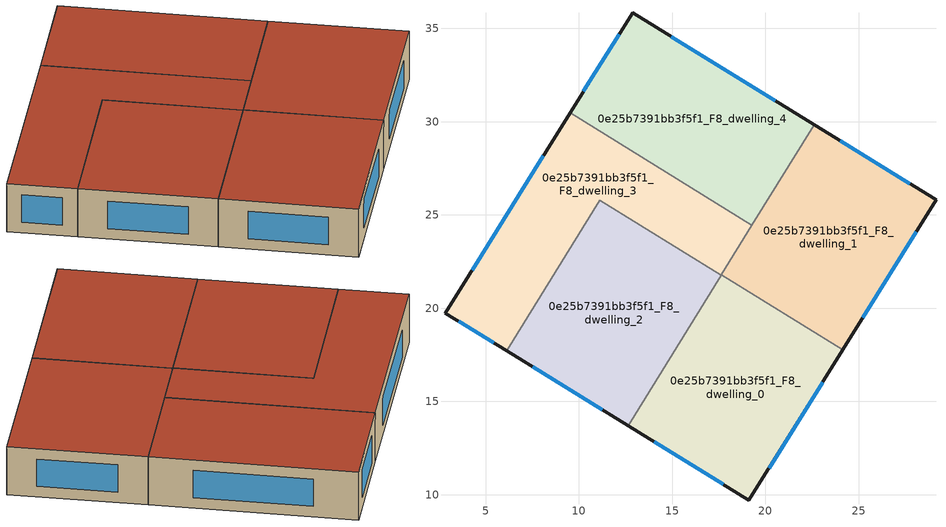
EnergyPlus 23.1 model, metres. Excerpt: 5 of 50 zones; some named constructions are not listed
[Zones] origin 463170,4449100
0e25b7391bb3f5f1_F8_dwelling_0
 floor to 0e25b7391bb3f5f1_F7_dwelling_0 (EU_floor_Construction): 24.15,17.76 19.12,9.69 12.64,13.69 17.63,21.78 z24
 wall outside (EU_wall_Construction): 12.64,13.69 19.12,9.69 24.15,17.76 z24:27
 wall to 0e25b7391bb3f5f1_F8_dwelling_1 (EU_wall_Construction): 24.15,17.76 17.63,21.78 z24:27
 wall to 0e25b7391bb3f5f1_F8_dwelling_2 (EU_wall_Construction): 17.62,21.77 12.64,13.69 z24:27
 wall to 0e25b7391bb3f5f1_F8_dwelling_3 (EU_wall_Construction): 17.63,21.78 17.62,21.77 z24:27
 window (EU_Window_Construction): 20.2,11.42 23.07,16.03 / 14.02,12.83 17.73,10.54 z24.64:26.36
 roof outside (EU_roof_Construction): 19.12,9.69 24.15,17.76 17.63,21.78 12.64,13.69 z27
0e25b7391bb3f5f1_F8_dwelling_1
 floor to 0e25b7391bb3f5f1_F7_dwelling_1 (EU_floor_Construction): 29.15,25.81 24.15,17.76 17.63,21.78 22.61,29.84 z24
 wall outside (EU_wall_Construction): 24.15,17.76 29.15,25.81 22.61,29.84 z24:27
 wall to 0e25b7391bb3f5f1_F8_dwelling_4 (EU_wall_Construction): 22.61,29.84 19.28,24.45 z24:27
 wall to 0e25b7391bb3f5f1_F8_dwelling_3 (EU_wall_Construction): 19.28,24.45 17.63,21.78 z24:27
 window (EU_Window_Construction): 25.22,19.49 28.08,24.09 / 27.75,26.67 24.01,28.98 z24.64:26.36
 roof outside (EU_roof_Construction): 24.15,17.76 29.15,25.81 22.61,29.84 17.63,21.78 z27
0e25b7391bb3f5f1_F8_dwelling_2
 floor to 0e25b7391bb3f5f1_F7_dwelling_2 (EU_floor_Construction): 17.62,21.77 12.64,13.69 6.12,17.71 11.11,25.79 z24
 wall outside (EU_wall_Construction): 6.12,17.71 12.64,13.69 z24:27
 wall to 0e25b7391bb3f5f1_F8_dwelling_3 (EU_wall_Construction): 17.62,21.77 11.11,25.79 6.12,17.71 z24:27
 window (EU_Window_Construction): 7.52,16.85 11.24,14.55 z24.64:26.36
 roof outside (EU_roof_Construction): 12.64,13.69 17.62,21.77 11.11,25.79 6.12,17.71 z27
0e25b7391bb3f5f1_F8_dwelling_3
 floor to 0e25b7391bb3f5f1_F7_dwelling_3 (EU_floor_Construction): 19.28,24.45 17.62,21.77 11.11,25.79 6.12,17.71 2.84,19.73 9.52,30.47 z24
 wall outside (EU_wall_Construction): 9.52,30.47 2.84,19.73 6.12,17.71 z24:27
 wall to 0e25b7391bb3f5f1_F8_dwelling_4 (EU_wall_Construction): 19.28,24.45 9.52,30.47 z24:27
 window (EU_Window_Construction): 3.54,19.3 5.42,18.14 / 8.09,28.17 4.27,22.03 z24.64:26.36
 roof outside (EU_roof_Construction): 17.62,21.77 19.28,24.45 9.52,30.47 2.84,19.73 6.12,17.71 11.11,25.79 z27
0e25b7391bb3f5f1_F8_dwelling_4
 floor to 0e25b7391bb3f5f1_F7_dwelling_4 (EU_floor_Construction): 22.61,29.84 19.28,24.45 9.52,30.47 12.87,35.86 z24
 wall outside (EU_wall_Construction): 22.61,29.84 12.87,35.86 9.52,30.47 z24:27
 window (EU_Window_Construction): 12.15,34.7 10.24,31.62 / 20.52,31.13 14.96,34.57 z24.64:26.36
 roof outside (EU_roof_Construction): 19.28,24.45 22.61,29.84 12.87,35.86 9.52,30.47 z27
[SCHEDULE:FILE] Column Number=1; Rows to Skip at Top=0; Number of Hours of Data=8760; Column Separator=Comma; Interpolate to Timestep=No; Minutes per Item=60; Adjust Schedule for Daylight Savings=Yes
Name | File
EU_Step8_GainSchedule_0e25b7391bb3f5f1_F0_dwelling_3_f000 | ../../schedules/0e25b7391bb3f5f1/0e25b7391bb3f5f1_F0_dwelling_3_f000_gain.csv
EU_Step8_GainSchedule_0e25b7391bb3f5f1_F0_dwelling_4_f000 | ../../schedules/0e25b7391bb3f5f1/0e25b7391bb3f5f1_F0_dwelling_4_f000_gain.csv
EU_Step8_GainSchedule_0e25b7391bb3f5f1_F0_dwelling_5_f000 | ../../schedules/0e25b7391bb3f5f1/0e25b7391bb3f5f1_F0_dwelling_5_f000_gain.csv
EU_Step8_GainSchedule_0e25b7391bb3f5f1_F1_dwelling_0_f000 | ../../schedules/0e25b7391bb3f5f1/0e25b7391bb3f5f1_F1_dwelling_0_f000_gain.csv
EU_Step8_GainSchedule_0e25b7391bb3f5f1_F1_dwelling_1_f000 | ../../schedules/0e25b7391bb3f5f1/0e25b7391bb3f5f1_F1_dwelling_1_f000_gain.csv
EU_Step8_GainSchedule_0e25b7391bb3f5f1_F1_dwelling_2_f000 | ../../schedules/0e25b7391bb3f5f1/0e25b7391bb3f5f1_F1_dwelling_2_f000_gain.csv
EU_Step8_GainSchedule_0e25b7391bb3f5f1_F1_dwelling_3_f000 | ../../schedules/0e25b7391bb3f5f1/0e25b7391bb3f5f1_F1_dwelling_3_f000_gain.csv
EU_Step8_GainSchedule_0e25b7391bb3f5f1_F1_dwelling_4_f000 | ../../schedules/0e25b7391bb3f5f1/0e25b7391bb3f5f1_F1_dwelling_4_f000_gain.csv
EU_Step8_GainSchedule_0e25b7391bb3f5f1_F1_dwelling_5_f000 | ../../schedules/0e25b7391bb3f5f1/0e25b7391bb3f5f1_F1_dwelling_5_f000_gain.csv
EU_Step8_GainSchedule_0e25b7391bb3f5f1_F2_dwelling_0_f000 | ../../schedules/0e25b7391bb3f5f1/0e25b7391bb3f5f1_F2_dwelling_0_f000_gain.csv
EU_Step8_GainSchedule_0e25b7391bb3f5f1_F2_dwelling_1_f000 | ../../schedules/0e25b7391bb3f5f1/0e25b7391bb3f5f1_F2_dwelling_1_f000_gain.csv
EU_Step8_GainSchedule_0e25b7391bb3f5f1_F2_dwelling_2_f000 | ../../schedules/0e25b7391bb3f5f1/0e25b7391bb3f5f1_F2_dwelling_2_f000_gain.csv
EU_Step8_GainSchedule_0e25b7391bb3f5f1_F2_dwelling_3_f000 | ../../schedules/0e25b7391bb3f5f1/0e25b7391bb3f5f1_F2_dwelling_3_f000_gain.csv
EU_Step8_GainSchedule_0e25b7391bb3f5f1_F2_dwelling_4_f000 | ../../schedules/0e25b7391bb3f5f1/0e25b7391bb3f5f1_F2_dwelling_4_f000_gain.csv
EU_Step8_GainSchedule_0e25b7391bb3f5f1_F2_dwelling_5_f000 | ../../schedules/0e25b7391bb3f5f1/0e25b7391bb3f5f1_F2_dwelling_5_f000_gain.csv
EU_Step8_GainSchedule_0e25b7391bb3f5f1_F3_dwelling_0_f000 | ../../schedules/0e25b7391bb3f5f1/0e25b7391bb3f5f1_F3_dwelling_0_f000_gain.csv
EU_Step8_GainSchedule_0e25b7391bb3f5f1_F3_dwelling_1_f000 | ../../schedules/0e25b7391bb3f5f1/0e25b7391bb3f5f1_F3_dwelling_1_f000_gain.csv
EU_Step8_GainSchedule_0e25b7391bb3f5f1_F3_dwelling_2_f000 | ../../schedules/0e25b7391bb3f5f1/0e25b7391bb3f5f1_F3_dwelling_2_f000_gain.csv
EU_Step8_GainSchedule_0e25b7391bb3f5f1_F3_dwelling_3_f000 | ../../schedules/0e25b7391bb3f5f1/0e25b7391bb3f5f1_F3_dwelling_3_f000_gain.csv
EU_Step8_GainSchedule_0e25b7391bb3f5f1_F3_dwelling_4_f000 | ../../schedules/0e25b7391bb3f5f1/0e25b7391bb3f5f1_F3_dwelling_4_f000_gain.csv
EU_Step8_GainSchedule_0e25b7391bb3f5f1_F3_dwelling_5_f000 | ../../schedules/0e25b7391bb3f5f1/0e25b7391bb3f5f1_F3_dwelling_5_f000_gain.csv
EU_Step8_GainSchedule_0e25b7391bb3f5f1_F4_dwelling_0_f000 | ../../schedules/0e25b7391bb3f5f1/0e25b7391bb3f5f1_F4_dwelling_0_f000_gain.csv
EU_Step8_GainSchedule_0e25b7391bb3f5f1_F4_dwelling_1_f000 | ../../schedules/0e25b7391bb3f5f1/0e25b7391bb3f5f1_F4_dwelling_1_f000_gain.csv
EU_Step8_GainSchedule_0e25b7391bb3f5f1_F4_dwelling_2_f000 | ../../schedules/0e25b7391bb3f5f1/0e25b7391bb3f5f1_F4_dwelling_2_f000_gain.csv
EU_Step8_GainSchedule_0e25b7391bb3f5f1_F4_dwelling_3_f000 | ../../schedules/0e25b7391bb3f5f1/0e25b7391bb3f5f1_F4_dwelling_3_f000_gain.csv
EU_Step8_GainSchedule_0e25b7391bb3f5f1_F4_dwelling_4_f000 | ../../schedules/0e25b7391bb3f5f1/0e25b7391bb3f5f1_F4_dwelling_4_f000_gain.csv
EU_Step8_GainSchedule_0e25b7391bb3f5f1_F4_dwelling_5_f000 | ../../schedules/0e25b7391bb3f5f1/0e25b7391bb3f5f1_F4_dwelling_5_f000_gain.csv
EU_Step8_GainSchedule_0e25b7391bb3f5f1_F5_dwelling_0_f000 | ../../schedules/0e25b7391bb3f5f1/0e25b7391bb3f5f1_F5_dwelling_0_f000_gain.csv
EU_Step8_GainSchedule_0e25b7391bb3f5f1_F5_dwelling_1_f000 | ../../schedules/0e25b7391bb3f5f1/0e25b7391bb3f5f1_F5_dwelling_1_f000_gain.csv
EU_Step8_GainSchedule_0e25b7391bb3f5f1_F5_dwelling_2_f000 | ../../schedules/0e25b7391bb3f5f1/0e25b7391bb3f5f1_F5_dwelling_2_f000_gain.csv
EU_Step8_GainSchedule_0e25b7391bb3f5f1_F5_dwelling_3_f000 | ../../schedules/0e25b7391bb3f5f1/0e25b7391bb3f5f1_F5_dwelling_3_f000_gain.csv
EU_Step8_GainSchedule_0e25b7391bb3f5f1_F5_dwelling_4_f000 | ../../schedules/0e25b7391bb3f5f1/0e25b7391bb3f5f1_F5_dwelling_4_f000_gain.csv
